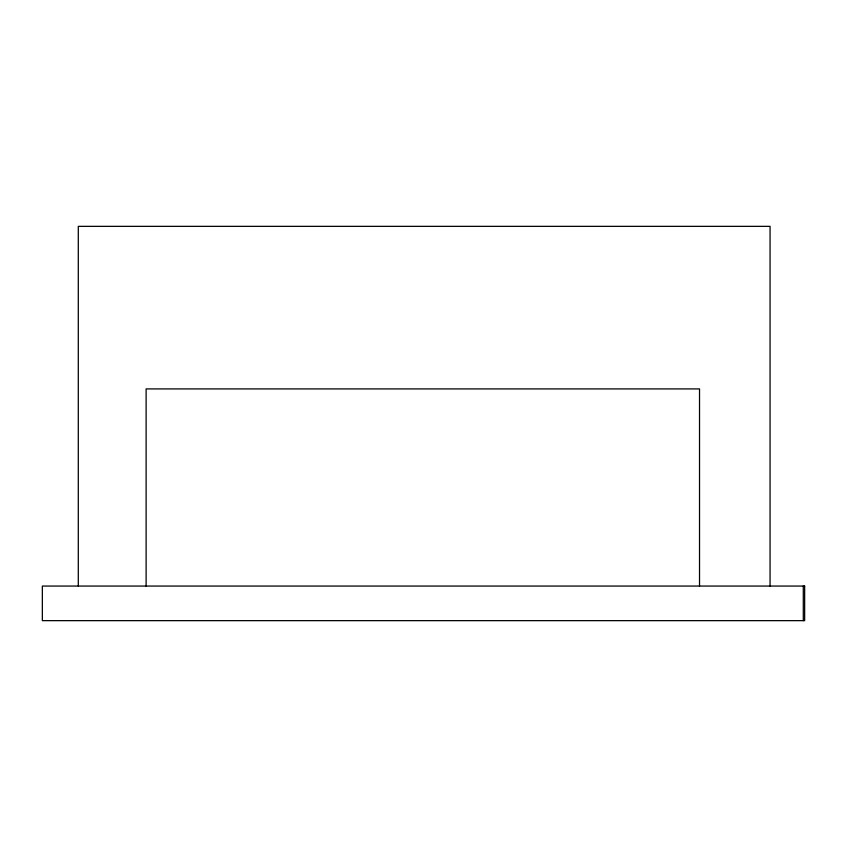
<?xml version="1.0" encoding="UTF-8"?>
<svg xmlns="http://www.w3.org/2000/svg" width="847" height="847" viewBox="0 0 847 847"><rect width="100%" height="100%" fill="white"/><g stroke="black" fill="none" stroke-linecap="round" stroke-linejoin="round"><path stroke-width="1.27" d="M803.295 586.06L803.295 620.65M770.061 586.06L770.061 226.35L78.295 226.35L78.295 586.06M699.527 586.06L699.527 388.911L146.118 388.911L146.118 586.06M804.65 586.06L42.35 586.06L42.35 620.65L804.65 620.65L804.65 586.06"/></g></svg>
